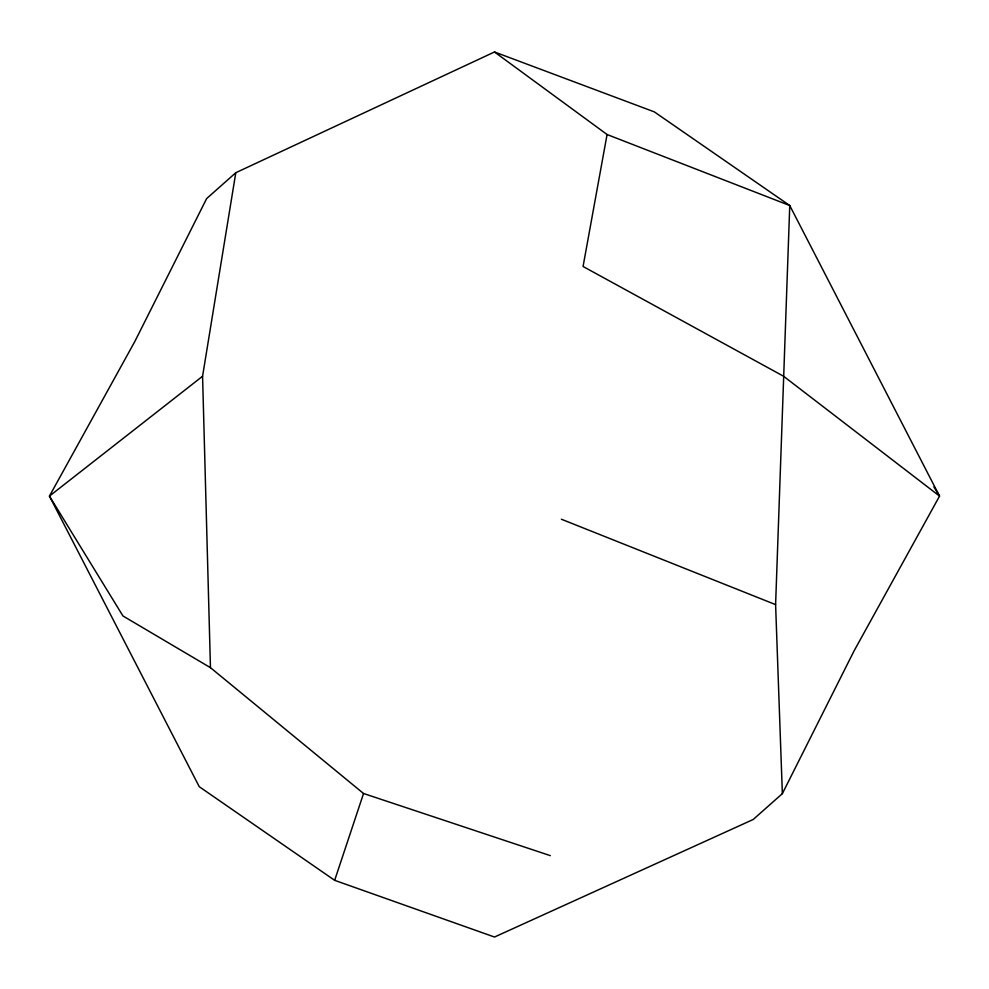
<?xml version="1.0" encoding="UTF-8"?>
<svg xmlns="http://www.w3.org/2000/svg" width="989" height="989" viewBox="0 0 989 989"><rect width="100%" height="100%" fill="white"/><g stroke="black" fill="none" stroke-linecap="round" stroke-linejoin="round"><path stroke-width="1.48" d="M782.361 793.635L775.599 604.613L789.754 205.539L654.335 111.881L494.5 51.972L235.802 172.716L206.639 198.579L134.949 341.279L49.45 496.107L199.246 786.688L334.665 880.334L494.5 937.028L753.198 819.498L782.361 793.635L854.051 650.935L939.55 496.107L789.754 205.539L607.073 134.516L494.5 51.972M550.366 855.658L363.544 793.499L210.459 667.662L202.572 376.253L235.802 172.716M607.073 134.516L583.065 266.486L783.597 376.253L939.55 496.107L933.9 486.885M334.665 880.334L363.544 793.499M202.572 376.253L49.45 496.107L122.945 615.962L210.459 667.662M561.381 519.225L775.599 604.613"/></g></svg>
